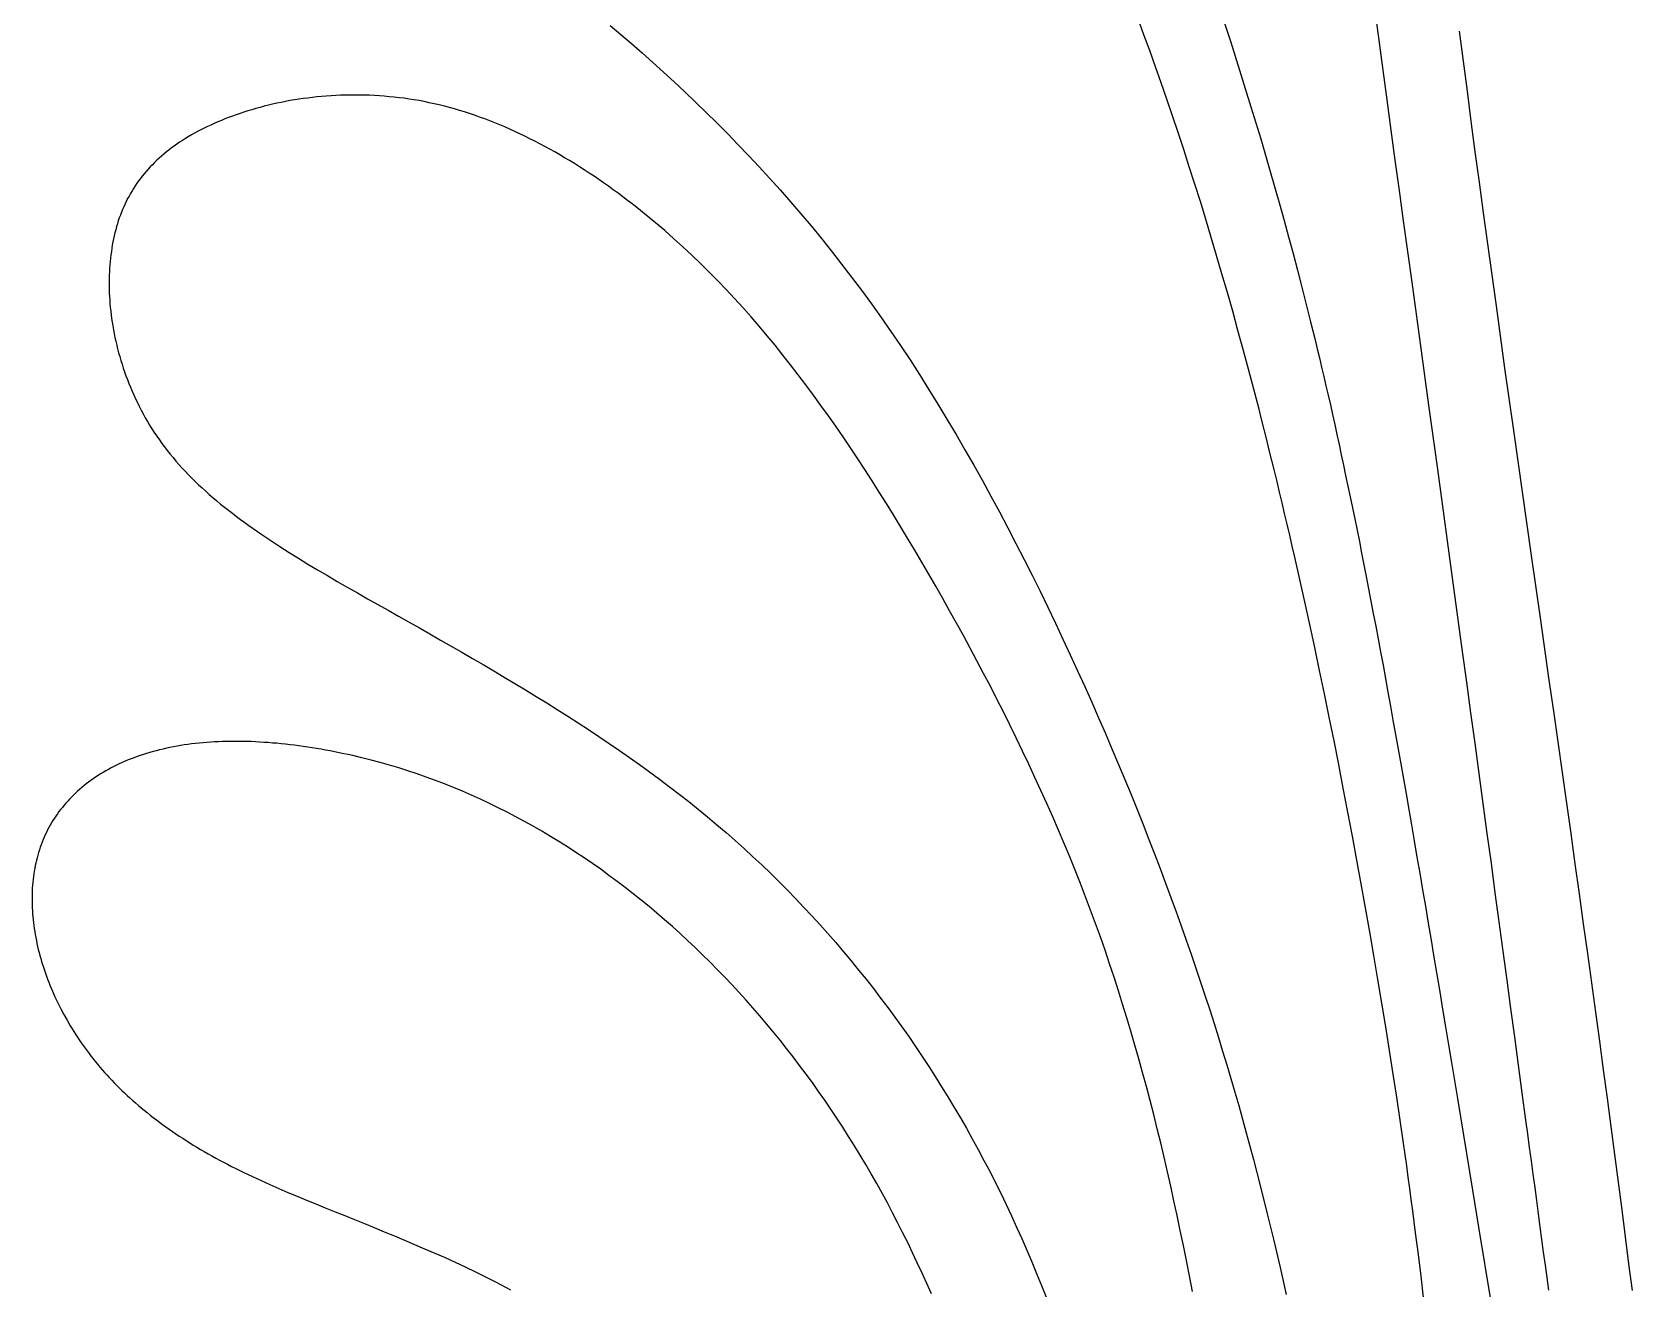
# Model space of a CAD drawing. Extents: x 0 to 279, y 0 to 212.
# Drawn here: x 266.82 to 278.52, y 129.92 to 139.11 of the extents above; entities that cross this region are included whole.
import ezdxf

# ---------------------------------------------------------------- set-up
doc = ezdxf.new("R2010")
doc.units = 0
doc.layers.add('LAYER_1', color=18, linetype='CONTINUOUS')

msp = doc.modelspace()

# ---------------------------------------------------------------- linework, layer by layer
at = {"layer": 'LAYER_1'}
for points in [[(276.997, 129.859), (276.978, 130.015), (276.959, 130.173), (276.938, 130.332), (276.918, 130.493), (276.907, 130.574), (276.896, 130.656), (276.885, 130.738), (276.873, 130.82), (276.85, 130.986), (276.825, 131.154), (276.8, 131.322), (276.774, 131.492), (276.747, 131.664), (276.72, 131.836), (276.692, 132.009), (276.663, 132.182), (276.633, 132.357), (276.603, 132.531), (276.572, 132.706), (276.541, 132.881), (276.509, 133.056), (276.477, 133.231), (276.444, 133.406), (276.41, 133.58), (276.376, 133.754), (276.342, 133.927), (276.307, 134.099), (276.272, 134.27), (276.237, 134.44), (276.201, 134.609), (276.165, 134.777), (276.129, 134.943), (276.092, 135.107), (276.055, 135.27), (276.037, 135.35), (276.019, 135.43), (276, 135.51), (275.981, 135.589), (275.963, 135.667), (275.944, 135.745), (275.926, 135.823), (275.907, 135.9), (275.888, 135.976), (275.869, 136.052), (275.85, 136.128), (275.832, 136.203), (275.813, 136.277), (275.794, 136.351), (275.756, 136.498), (275.717, 136.643), (275.679, 136.786), (275.64, 136.927), (275.602, 137.067), (275.563, 137.204), (275.523, 137.34), (275.484, 137.475), (275.444, 137.607), (275.405, 137.739), (275.365, 137.868), (275.325, 137.996), (275.284, 138.123), (275.244, 138.248), (275.203, 138.372), (275.162, 138.495), (275.12, 138.616), (275.079, 138.736), (275.037, 138.854), (274.995, 138.972), (274.953, 139.088), (274.911, 139.203)], [(275.51, 139.267), (275.587, 139.033), (275.662, 138.798), (275.735, 138.562), (275.806, 138.326), (275.876, 138.089), (275.944, 137.851), (275.977, 137.731), (276.01, 137.611), (276.043, 137.489), (276.075, 137.367), (276.107, 137.243), (276.139, 137.117), (276.171, 136.989), (276.203, 136.859), (276.219, 136.793), (276.235, 136.726), (276.251, 136.659), (276.267, 136.591), (276.283, 136.522), (276.299, 136.453), (276.315, 136.383), (276.331, 136.311), (276.347, 136.24), (276.363, 136.167), (276.379, 136.093), (276.395, 136.018), (276.411, 135.943), (276.427, 135.866), (276.444, 135.788), (276.46, 135.71), (276.477, 135.63), (276.493, 135.549), (276.51, 135.467), (276.527, 135.384), (276.543, 135.299), (276.56, 135.214), (276.577, 135.127), (276.595, 135.038), (276.612, 134.949), (276.629, 134.858), (276.647, 134.766), (276.664, 134.672), (276.682, 134.577), (276.7, 134.48), (276.718, 134.382), (276.736, 134.282), (276.755, 134.181), (276.773, 134.078), (276.792, 133.974), (276.811, 133.867), (276.83, 133.76), (276.849, 133.65), (276.869, 133.539), (276.888, 133.426), (276.908, 133.312), (276.928, 133.196), (276.948, 133.078), (276.969, 132.959), (276.989, 132.839), (277.01, 132.718), (277.03, 132.595), (277.051, 132.471), (277.072, 132.346), (277.093, 132.22), (277.115, 132.093), (277.136, 131.965), (277.157, 131.836), (277.179, 131.706), (277.201, 131.575), (277.222, 131.444), (277.244, 131.312), (277.266, 131.179), (277.31, 130.912), (277.354, 130.642), (277.398, 130.372), (277.487, 129.828)], [(277.911, 129.913), (277.899, 130.004), (277.887, 130.096), (277.874, 130.189), (277.862, 130.282), (277.849, 130.376), (277.837, 130.471), (277.824, 130.567), (277.811, 130.663), (277.798, 130.76), (277.785, 130.857), (277.771, 130.956), (277.758, 131.054), (277.745, 131.154), (277.718, 131.354), (277.691, 131.557), (277.663, 131.763), (277.635, 131.97), (277.607, 132.179), (277.578, 132.39), (277.55, 132.603), (277.521, 132.817), (277.492, 133.033), (277.462, 133.251), (277.433, 133.47), (277.403, 133.689), (277.373, 133.91), (277.343, 134.132), (277.312, 134.355), (277.282, 134.579), (277.221, 135.028), (277.159, 135.478), (277.098, 135.93), (277.036, 136.381), (276.974, 136.831), (276.912, 137.28), (276.881, 137.504), (276.85, 137.727), (276.82, 137.949), (276.79, 138.17), (276.76, 138.391), (276.73, 138.611), (276.7, 138.829), (276.671, 139.047), (276.642, 139.263)], [(271.05, 139.156), (271.128, 139.09), (271.206, 139.023), (271.284, 138.955), (271.362, 138.886), (271.44, 138.815), (271.518, 138.743), (271.597, 138.67), (271.675, 138.596), (271.753, 138.52), (271.83, 138.443), (271.908, 138.365), (271.985, 138.285), (272.063, 138.204), (272.14, 138.122), (272.216, 138.039), (272.293, 137.954), (272.369, 137.867), (272.444, 137.779), (272.52, 137.69), (272.595, 137.599), (272.669, 137.506), (272.743, 137.412), (272.816, 137.317), (272.889, 137.22), (272.961, 137.121), (273.032, 137.021), (273.103, 136.919), (273.173, 136.816), (273.243, 136.711), (273.311, 136.605), (273.379, 136.497), (273.447, 136.388), (273.513, 136.278), (273.579, 136.167), (273.644, 136.055), (273.708, 135.943), (273.772, 135.829), (273.834, 135.715), (273.896, 135.6), (273.957, 135.485), (274.017, 135.369), (274.077, 135.253), (274.135, 135.137), (274.193, 135.02), (274.25, 134.904), (274.305, 134.787), (274.36, 134.671), (274.414, 134.555), (274.468, 134.439), (274.52, 134.324), (274.571, 134.209), (274.621, 134.094), (274.671, 133.981), (274.719, 133.868), (274.766, 133.755), (274.812, 133.644), (274.858, 133.534), (274.902, 133.424), (274.946, 133.315), (274.988, 133.207), (275.03, 133.1), (275.071, 132.994), (275.11, 132.888), (275.149, 132.783), (275.188, 132.678), (275.225, 132.574), (275.262, 132.47), (275.297, 132.368), (275.332, 132.265), (275.367, 132.163), (275.4, 132.062), (275.433, 131.96), (275.465, 131.86), (275.497, 131.759), (275.528, 131.659), (275.558, 131.559), (275.588, 131.46), (275.617, 131.36), (275.645, 131.261), (275.673, 131.162), (275.7, 131.063), (275.727, 130.964), (275.754, 130.866), (275.805, 130.668), (275.854, 130.471), (275.902, 130.274), (275.948, 130.077), (275.993, 129.88)], [(277.257, 139.114), (277.285, 138.895), (277.314, 138.676), (277.343, 138.455), (277.372, 138.232), (277.402, 138.009), (277.433, 137.785), (277.463, 137.56), (277.495, 137.334), (277.526, 137.107), (277.589, 136.652), (277.654, 136.195), (277.783, 135.281), (277.848, 134.825), (277.913, 134.371), (277.945, 134.145), (277.977, 133.919), (278.009, 133.695), (278.041, 133.472), (278.072, 133.249), (278.103, 133.028), (278.134, 132.808), (278.164, 132.59), (278.194, 132.373), (278.224, 132.158), (278.253, 131.944), (278.282, 131.733), (278.31, 131.523), (278.338, 131.315), (278.365, 131.108), (278.392, 130.904), (278.419, 130.701), (278.445, 130.5), (278.47, 130.301), (278.495, 130.104), (278.52, 129.909)], [(275.307, 129.903), (275.285, 130.016), (275.263, 130.128), (275.241, 130.238), (275.218, 130.348), (275.195, 130.457), (275.172, 130.565), (275.148, 130.672), (275.124, 130.778), (275.1, 130.884), (275.075, 130.988), (275.049, 131.092), (275.024, 131.196), (274.997, 131.298), (274.971, 131.4), (274.943, 131.502), (274.915, 131.603), (274.887, 131.703), (274.857, 131.804), (274.828, 131.903), (274.797, 132.002), (274.766, 132.101), (274.734, 132.2), (274.701, 132.298), (274.668, 132.396), (274.634, 132.494), (274.598, 132.592), (274.563, 132.69), (274.526, 132.787), (274.488, 132.885), (274.449, 132.982), (274.41, 133.079), (274.369, 133.177), (274.328, 133.274), (274.286, 133.371), (274.243, 133.468), (274.2, 133.564), (274.156, 133.66), (274.111, 133.757), (274.066, 133.852), (274.019, 133.948), (273.973, 134.043), (273.926, 134.138), (273.878, 134.232), (273.83, 134.326), (273.781, 134.419), (273.732, 134.512), (273.683, 134.605), (273.633, 134.697), (273.583, 134.788), (273.532, 134.878), (273.482, 134.968), (273.431, 135.058), (273.38, 135.146), (273.328, 135.234), (273.277, 135.321), (273.225, 135.408), (273.174, 135.493), (273.122, 135.578), (273.07, 135.662), (273.018, 135.745), (272.966, 135.827), (272.913, 135.909), (272.861, 135.989), (272.808, 136.069), (272.754, 136.148), (272.701, 136.226), (272.647, 136.303), (272.592, 136.379), (272.537, 136.454), (272.482, 136.529), (272.426, 136.603), (272.37, 136.675), (272.314, 136.747), (272.256, 136.818), (272.198, 136.888), (272.14, 136.957), (272.081, 137.026), (272.021, 137.093), (271.961, 137.159), (271.9, 137.225), (271.838, 137.289), (271.775, 137.353), (271.712, 137.415), (271.647, 137.477), (271.582, 137.538), (271.517, 137.597), (271.45, 137.656), (271.383, 137.713), (271.315, 137.769), (271.247, 137.824), (271.213, 137.851), (271.178, 137.877), (271.143, 137.904), (271.109, 137.929), (271.074, 137.955), (271.039, 137.98), (271.003, 138.005), (270.968, 138.029), (270.933, 138.053), (270.897, 138.077), (270.862, 138.1), (270.826, 138.123), (270.79, 138.146), (270.754, 138.168), (270.718, 138.189), (270.682, 138.21), (270.646, 138.231), (270.61, 138.252), (270.574, 138.271), (270.537, 138.291), (270.501, 138.31), (270.464, 138.328), (270.428, 138.346), (270.391, 138.364), (270.355, 138.381), (270.318, 138.398), (270.281, 138.414), (270.244, 138.429), (270.208, 138.444), (270.171, 138.459), (270.134, 138.473), (270.097, 138.486), (270.06, 138.499), (270.023, 138.512), (269.987, 138.524), (269.95, 138.535), (269.913, 138.546), (269.876, 138.556), (269.839, 138.566), (269.802, 138.575), (269.765, 138.583), (269.728, 138.591), (269.692, 138.599), (269.655, 138.606), (269.618, 138.612), (269.582, 138.618), (269.545, 138.623), (269.509, 138.627), (269.472, 138.632), (269.436, 138.635), (269.4, 138.638), (269.364, 138.641), (269.328, 138.643), (269.292, 138.645), (269.256, 138.646), (269.221, 138.647), (269.185, 138.647), (269.15, 138.647), (269.115, 138.646), (269.08, 138.645), (269.045, 138.643), (269.011, 138.641), (268.976, 138.639), (268.942, 138.636), (268.908, 138.633), (268.875, 138.629), (268.841, 138.625), (268.808, 138.621), (268.775, 138.616), (268.743, 138.611), (268.71, 138.606), (268.678, 138.6), (268.646, 138.593), (268.615, 138.587), (268.584, 138.58), (268.553, 138.573), (268.522, 138.565), (268.492, 138.557), (268.462, 138.549), (268.432, 138.54), (268.403, 138.532), (268.374, 138.522), (268.346, 138.513), (268.317, 138.503), (268.29, 138.493), (268.262, 138.483), (268.235, 138.473), (268.209, 138.462), (268.183, 138.451), (268.157, 138.44), (268.132, 138.428), (268.107, 138.417), (268.083, 138.405), (268.059, 138.393), (268.035, 138.38), (268.012, 138.368), (267.99, 138.355), (267.967, 138.342), (267.946, 138.329), (267.925, 138.315), (267.904, 138.302), (267.884, 138.288), (267.864, 138.274), (267.844, 138.26), (267.825, 138.245), (267.807, 138.231), (267.789, 138.216), (267.771, 138.201), (267.754, 138.185), (267.737, 138.17), (267.721, 138.154), (267.705, 138.138), (267.689, 138.122), (267.674, 138.105), (267.659, 138.088), (267.645, 138.071), (267.631, 138.054), (267.617, 138.037), (267.604, 138.019), (267.592, 138.002), (267.579, 137.983), (267.568, 137.965), (267.556, 137.947), (267.545, 137.928), (267.534, 137.909), (267.524, 137.89), (267.514, 137.87), (267.505, 137.851), (267.496, 137.831), (267.487, 137.811), (267.479, 137.79), (267.471, 137.769), (267.463, 137.749), (267.456, 137.727), (267.449, 137.706), (267.443, 137.685), (267.437, 137.663), (267.431, 137.641), (267.426, 137.618), (267.421, 137.596), (267.416, 137.573), (267.412, 137.55), (267.408, 137.527), (267.405, 137.503), (267.401, 137.479), (267.399, 137.455), (267.396, 137.431), (267.394, 137.406), (267.392, 137.381), (267.391, 137.356), (267.39, 137.331), (267.389, 137.306), (267.389, 137.28), (267.389, 137.254), (267.39, 137.228), (267.39, 137.202), (267.392, 137.175), (267.393, 137.149), (267.395, 137.122), (267.397, 137.095), (267.4, 137.068), (267.403, 137.041), (267.407, 137.013), (267.411, 136.986), (267.415, 136.959), (267.42, 136.931), (267.425, 136.903), (267.431, 136.875), (267.437, 136.848), (267.444, 136.82), (267.45, 136.792), (267.458, 136.764), (267.466, 136.736), (267.474, 136.708), (267.483, 136.68), (267.492, 136.651), (267.501, 136.623), (267.511, 136.595), (267.522, 136.567), (267.533, 136.539), (267.544, 136.511), (267.556, 136.483), (267.569, 136.455), (267.581, 136.427), (267.595, 136.4), (267.609, 136.372), (267.623, 136.344), (267.638, 136.317), (267.653, 136.289), (267.669, 136.262), (267.685, 136.235), (267.702, 136.208), (267.719, 136.181), (267.737, 136.154), (267.756, 136.128), (267.775, 136.101), (267.794, 136.075), (267.814, 136.049), (267.835, 136.023), (267.856, 135.997), (267.877, 135.972), (267.899, 135.946), (267.922, 135.921), (267.945, 135.897), (267.969, 135.872), (267.993, 135.847), (268.018, 135.823), (268.043, 135.799), (268.069, 135.775), (268.095, 135.751), (268.121, 135.728), (268.148, 135.704), (268.176, 135.681), (268.204, 135.658), (268.232, 135.635), (268.261, 135.612), (268.29, 135.59), (268.32, 135.567), (268.35, 135.545), (268.38, 135.522), (268.411, 135.5), (268.442, 135.478), (268.474, 135.456), (268.506, 135.434), (268.57, 135.391), (268.636, 135.347), (268.704, 135.304), (268.772, 135.262), (268.842, 135.219), (268.912, 135.177), (268.984, 135.135), (269.056, 135.092), (269.129, 135.05), (269.203, 135.008), (269.277, 134.966), (269.352, 134.923), (269.428, 134.881), (269.504, 134.838), (269.581, 134.795), (269.657, 134.752), (269.734, 134.708), (269.812, 134.664), (269.889, 134.62), (269.967, 134.575), (270.044, 134.53), (270.122, 134.485), (270.2, 134.439), (270.277, 134.393), (270.355, 134.347), (270.433, 134.3), (270.51, 134.252), (270.587, 134.205), (270.664, 134.156), (270.741, 134.108), (270.817, 134.058), (270.893, 134.009), (270.969, 133.958), (271.044, 133.908), (271.119, 133.857), (271.193, 133.805), (271.266, 133.753), (271.339, 133.7), (271.412, 133.646), (271.484, 133.592), (271.555, 133.538), (271.625, 133.483), (271.694, 133.427), (271.763, 133.371), (271.831, 133.314), (271.898, 133.256), (271.964, 133.198), (272.03, 133.139), (272.095, 133.08), (272.159, 133.02), (272.222, 132.959), (272.284, 132.898), (272.346, 132.836), (272.407, 132.773), (272.467, 132.71), (272.526, 132.647), (272.585, 132.582), (272.643, 132.518), (272.7, 132.452), (272.757, 132.386), (272.812, 132.319), (272.867, 132.252), (272.922, 132.184), (272.975, 132.116), (273.028, 132.047), (273.081, 131.977), (273.132, 131.907), (273.183, 131.836), (273.233, 131.765), (273.283, 131.693), (273.332, 131.62), (273.38, 131.547), (273.427, 131.473), (273.474, 131.399), (273.52, 131.324), (273.566, 131.248), (273.611, 131.172), (273.655, 131.095), (273.698, 131.018), (273.741, 130.94), (273.783, 130.861), (273.825, 130.781), (273.866, 130.701), (273.906, 130.62), (273.945, 130.538), (273.984, 130.456), (274.022, 130.373), (274.06, 130.289), (274.097, 130.205), (274.133, 130.12), (274.168, 130.034), (274.203, 129.947), (274.237, 129.86)], [(273.399, 129.886), (273.365, 129.962), (273.331, 130.037), (273.296, 130.112), (273.261, 130.186), (273.226, 130.26), (273.189, 130.333), (273.152, 130.406), (273.115, 130.478), (273.077, 130.55), (273.038, 130.621), (272.999, 130.692), (272.959, 130.762), (272.919, 130.831), (272.878, 130.9), (272.836, 130.968), (272.794, 131.036), (272.751, 131.103), (272.708, 131.169), (272.664, 131.235), (272.619, 131.3), (272.574, 131.365), (272.529, 131.429), (272.483, 131.492), (272.436, 131.555), (272.389, 131.617), (272.341, 131.678), (272.293, 131.739), (272.244, 131.799), (272.194, 131.859), (272.144, 131.918), (272.094, 131.976), (272.043, 132.033), (271.992, 132.09), (271.94, 132.146), (271.887, 132.201), (271.834, 132.256), (271.781, 132.31), (271.727, 132.363), (271.672, 132.416), (271.617, 132.468), (271.562, 132.519), (271.506, 132.569), (271.449, 132.619), (271.393, 132.668), (271.335, 132.716), (271.277, 132.763), (271.219, 132.81), (271.161, 132.855), (271.102, 132.9), (271.042, 132.944), (270.982, 132.988), (270.922, 133.03), (270.861, 133.072), (270.8, 133.112), (270.738, 133.152), (270.677, 133.191), (270.614, 133.229), (270.552, 133.266), (270.489, 133.303), (270.425, 133.338), (270.362, 133.372), (270.298, 133.406), (270.233, 133.438), (270.168, 133.469), (270.103, 133.5), (270.038, 133.529), (269.972, 133.558), (269.907, 133.585), (269.84, 133.612), (269.774, 133.637), (269.707, 133.662), (269.64, 133.685), (269.573, 133.707), (269.506, 133.729), (269.439, 133.749), (269.371, 133.768), (269.304, 133.786), (269.237, 133.803), (269.17, 133.819), (269.137, 133.826), (269.104, 133.833), (269.071, 133.84), (269.037, 133.847), (269.004, 133.854), (268.971, 133.86), (268.938, 133.866), (268.905, 133.871), (268.873, 133.876), (268.84, 133.881), (268.807, 133.886), (268.775, 133.891), (268.743, 133.895), (268.711, 133.899), (268.678, 133.902), (268.647, 133.906), (268.615, 133.909), (268.583, 133.911), (268.552, 133.914), (268.52, 133.916), (268.489, 133.918), (268.458, 133.919), (268.428, 133.921), (268.397, 133.922), (268.367, 133.922), (268.336, 133.923), (268.306, 133.923), (268.277, 133.923), (268.247, 133.922), (268.218, 133.921), (268.189, 133.92), (268.16, 133.919), (268.131, 133.917), (268.103, 133.915), (268.075, 133.913), (268.047, 133.91), (268.019, 133.907), (267.992, 133.904), (267.965, 133.901), (267.938, 133.897), (267.911, 133.893), (267.885, 133.888), (267.859, 133.884), (267.833, 133.878), (267.808, 133.873), (267.783, 133.867), (267.758, 133.862), (267.734, 133.855), (267.71, 133.849), (267.686, 133.842), (267.662, 133.835), (267.639, 133.828), (267.616, 133.82), (267.593, 133.812), (267.571, 133.804), (267.549, 133.795), (267.527, 133.787), (267.505, 133.778), (267.484, 133.768), (267.463, 133.759), (267.443, 133.749), (267.423, 133.739), (267.403, 133.729), (267.383, 133.718), (267.364, 133.707), (267.345, 133.696), (267.326, 133.685), (267.308, 133.673), (267.29, 133.661), (267.272, 133.649), (267.255, 133.637), (267.238, 133.625), (267.221, 133.612), (267.205, 133.599), (267.189, 133.586), (267.173, 133.572), (267.158, 133.558), (267.143, 133.544), (267.128, 133.53), (267.114, 133.516), (267.099, 133.501), (267.086, 133.487), (267.072, 133.472), (267.059, 133.456), (267.047, 133.441), (267.034, 133.425), (267.022, 133.41), (267.011, 133.394), (266.999, 133.377), (266.989, 133.361), (266.978, 133.344), (266.968, 133.327), (266.958, 133.31), (266.948, 133.293), (266.939, 133.276), (266.93, 133.258), (266.922, 133.241), (266.914, 133.223), (266.906, 133.205), (266.899, 133.186), (266.892, 133.168), (266.885, 133.149), (266.879, 133.13), (266.873, 133.112), (266.867, 133.092), (266.862, 133.073), (266.857, 133.054), (266.853, 133.034), (266.848, 133.015), (266.845, 132.995), (266.841, 132.975), (266.838, 132.955), (266.835, 132.935), (266.833, 132.914), (266.831, 132.894), (266.829, 132.873), (266.827, 132.853), (266.826, 132.832), (266.826, 132.811), (266.825, 132.79), (266.825, 132.769), (266.825, 132.748), (266.826, 132.727), (266.827, 132.706), (266.828, 132.684), (266.829, 132.663), (266.831, 132.641), (266.833, 132.62), (266.836, 132.598), (266.838, 132.577), (266.841, 132.555), (266.845, 132.533), (266.848, 132.512), (266.852, 132.49), (266.857, 132.468), (266.861, 132.446), (266.866, 132.425), (266.871, 132.403), (266.877, 132.381), (266.883, 132.359), (266.889, 132.337), (266.895, 132.315), (266.902, 132.293), (266.909, 132.272), (266.916, 132.25), (266.923, 132.228), (266.931, 132.206), (266.939, 132.184), (266.948, 132.163), (266.956, 132.141), (266.974, 132.098), (266.993, 132.055), (267.014, 132.012), (267.035, 131.969), (267.057, 131.927), (267.081, 131.885), (267.105, 131.844), (267.118, 131.823), (267.13, 131.802), (267.143, 131.782), (267.157, 131.761), (267.17, 131.741), (267.184, 131.721), (267.199, 131.701), (267.213, 131.681), (267.228, 131.661), (267.243, 131.641), (267.258, 131.621), (267.274, 131.601), (267.289, 131.582), (267.306, 131.562), (267.322, 131.543), (267.339, 131.523), (267.356, 131.504), (267.373, 131.485), (267.39, 131.466), (267.408, 131.447), (267.426, 131.428), (267.445, 131.409), (267.463, 131.391), (267.482, 131.372), (267.502, 131.354), (267.521, 131.335), (267.541, 131.317), (267.561, 131.299), (267.582, 131.281), (267.603, 131.263), (267.624, 131.245), (267.645, 131.227), (267.667, 131.21), (267.689, 131.192), (267.711, 131.174), (267.734, 131.157), (267.757, 131.14), (267.78, 131.123), (267.804, 131.106), (267.828, 131.089), (267.852, 131.072), (267.876, 131.055), (267.901, 131.038), (267.927, 131.022), (267.952, 131.005), (267.978, 130.989), (268.004, 130.973), (268.031, 130.957), (268.057, 130.941), (268.084, 130.925), (268.112, 130.909), (268.14, 130.893), (268.168, 130.878), (268.196, 130.862), (268.225, 130.847), (268.254, 130.832), (268.284, 130.817), (268.314, 130.802), (268.344, 130.787), (268.374, 130.772), (268.405, 130.757), (268.436, 130.742), (268.468, 130.728), (268.499, 130.713), (268.531, 130.699), (268.564, 130.685), (268.629, 130.656), (268.695, 130.627), (268.762, 130.599), (268.831, 130.571), (268.9, 130.542), (268.969, 130.514), (269.04, 130.485), (269.111, 130.457), (269.183, 130.428), (269.255, 130.399), (269.327, 130.369), (269.4, 130.339), (269.474, 130.309), (269.548, 130.278), (269.621, 130.247), (269.695, 130.215), (269.77, 130.183), (269.844, 130.15), (269.918, 130.116), (269.992, 130.082), (270.066, 130.046), (270.14, 130.01), (270.213, 129.973), (270.286, 129.935), (270.323, 129.915)]]:
    msp.add_lwpolyline(points, dxfattribs=at)

doc.saveas('drawing.dxf')
